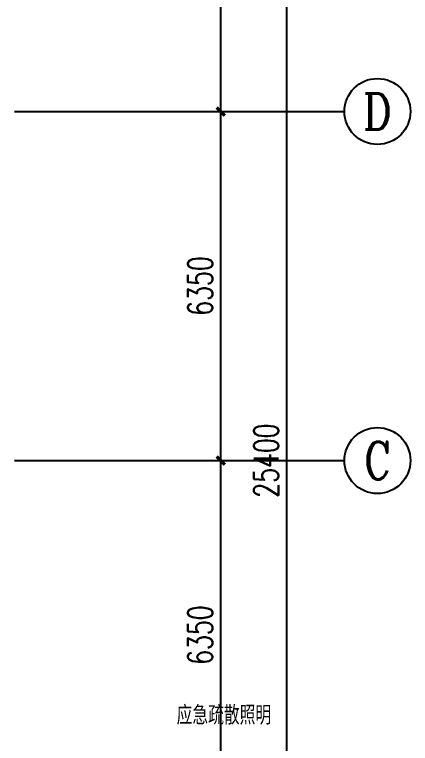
# Model space of a CAD drawing. Extents: x 12152 to 491505, y 111028 to 412681.
# Drawn here: x 99620 to 106820, y 196148 to 209407 of the extents above; entities that cross this region are included whole.
import ezdxf
from ezdxf.enums import TextEntityAlignment as Align

# ---------------------------------------------------------------- set-up
doc = ezdxf.new("R2010")
doc.units = 0
doc.header["$LTSCALE"] = 1000
doc.header["$MEASUREMENT"] = 0
doc.linetypes.add('DASHEDX2', pattern=[38.1, 25.4, -12.7])
for name, color, linetype in [('AXIS', 3, 'Continuous'), ('AXIS_TEXT', 7, 'Continuous'), ('M', 7, 'Continuous')]:
    doc.layers.add(name, color=color, linetype=linetype)
doc.styles.add('-宋体', font='', dxfattribs={"width": 0.75})
doc.styles.add('_TCH_AXIS', font='COMPLEX', dxfattribs={"bigfont": 'GBCBIG'})
doc.styles.add('_TCH_DIM_T3', font='SIMPLEX', dxfattribs={"width": 0.705882, "bigfont": 'GBCBIG'})
doc.styles.add('COMPLEX', font='COMPLEX')
doc.styles.get('-宋体').set_extended_font_data('SimSun')
doc.dimstyles.new('_TCH_ARCH&&150', dxfattribs={"dimtxt": 446.25, "dimasz": 150, "dimexe": 375, "dimexo": 450, "dimgap": 150, "dimtad": 1, "dimdec": 0, "dimzin": 0, "dimdsep": 46, "dimtxsty": '_TCH_DIM_T3', "dimblk": 'ARCHTICK', "dimcen": 0.09, "dimclrt": 7, "dimazin": 2, "dimtfac": 1, "dimtdec": 0, "dimtix": 1, "dimtmove": 2, "dimatfit": 3, "dimfxl": 1, "dimtolj": 1, "dimtzin": 0, "dimarcsym": 0})

# ---------------------------------------------------------------- blocks, each defined once
blk = doc.blocks.new('_ArchTick')
at = {"color": 0, "linetype": 'ByBlock', "const_width": 0.4}
blk.add_lwpolyline([(-0.5, -0.5), (0.5, 0.5)], dxfattribs=at)
blk = doc.blocks.new('*D18')
at = {"layer": 'AXIS', "color": 0, "lineweight": -2, "transparency": 16777216}
for p, q in [((100070, 201294), (103745, 201294)), ((103370, 194944), (103370, 201294)), ((100070, 194944), (103745, 194944))]:
    blk.add_line(p, q, dxfattribs=at)
at = {"layer": 'Defpoints', "color": 0, "transparency": 16777216}
for p in [(99620, 201294), (103370, 201294), (99620, 194944)]:
    blk.add_point(p, dxfattribs=at)
at = {"layer": 'AXIS', "color": 0, "lineweight": -2, "transparency": 16777216, "xscale": 150, "yscale": 150, "zscale": 150}
for p, rotation in [((103370, 201294), 90), ((103370, 194944), 270)]:
    blk.add_blockref('_ArchTick', p, dxfattribs=dict(at, rotation=rotation))
at = {"layer": 'AXIS', "color": 7, "transparency": 16777216, "insert": (102997, 198119), "char_height": 446.2, "attachment_point": 5, "rotation": 90, "style": '_TCH_DIM_T3'}
blk.add_mtext('\\A1;6350', dxfattribs=at)
blk = doc.blocks.new('*D19')
at = {"layer": 'AXIS', "color": 0, "lineweight": -2, "transparency": 16777216}
for p, q in [((100070, 207644), (103745, 207644)), ((103370, 201294), (103370, 207644)), ((100070, 201294), (103745, 201294))]:
    blk.add_line(p, q, dxfattribs=at)
at = {"layer": 'Defpoints', "color": 0, "transparency": 16777216}
for p in [(99620, 207644), (103370, 207644), (99620, 201294)]:
    blk.add_point(p, dxfattribs=at)
at = {"layer": 'AXIS', "color": 0, "lineweight": -2, "transparency": 16777216, "xscale": 150, "yscale": 150, "zscale": 150}
for p, rotation in [((103370, 207644), 90), ((103370, 201294), 270)]:
    blk.add_blockref('_ArchTick', p, dxfattribs=dict(at, rotation=rotation))
at = {"layer": 'AXIS', "color": 7, "transparency": 16777216, "insert": (102997, 204469), "char_height": 446.2, "attachment_point": 5, "rotation": 90, "style": '_TCH_DIM_T3'}
blk.add_mtext('\\A1;6350', dxfattribs=at)
blk = doc.blocks.new('*D20')
at = {"layer": 'AXIS', "color": 0, "lineweight": -2, "transparency": 16777216}
for p, q in [((100070, 213994), (103745, 213994)), ((103370, 207644), (103370, 213994)), ((100070, 207644), (103745, 207644))]:
    blk.add_line(p, q, dxfattribs=at)
at = {"layer": 'Defpoints', "color": 0, "transparency": 16777216}
for p in [(99620, 213994), (103370, 213994), (99620, 207644)]:
    blk.add_point(p, dxfattribs=at)
at = {"layer": 'AXIS', "color": 0, "lineweight": -2, "transparency": 16777216, "xscale": 150, "yscale": 150, "zscale": 150}
for p, rotation in [((103370, 213994), 90), ((103370, 207644), 270)]:
    blk.add_blockref('_ArchTick', p, dxfattribs=dict(at, rotation=rotation))
at = {"layer": 'AXIS', "color": 7, "transparency": 16777216, "insert": (102997, 210819), "char_height": 446.2, "attachment_point": 5, "rotation": 90, "style": '_TCH_DIM_T3'}
blk.add_mtext('\\A1;6350', dxfattribs=at)
blk = doc.blocks.new('*D21')
at = {"layer": 'AXIS', "color": 0, "lineweight": -2, "transparency": 16777216}
for p, q in [((100070, 213994), (104945, 213994)), ((104570, 188594), (104570, 213994)), ((100070, 188594), (104945, 188594))]:
    blk.add_line(p, q, dxfattribs=at)
at = {"layer": 'Defpoints', "color": 0, "transparency": 16777216}
for p in [(99620, 213994), (104570, 213994), (99620, 188594)]:
    blk.add_point(p, dxfattribs=at)
at = {"layer": 'AXIS', "color": 0, "lineweight": -2, "transparency": 16777216, "xscale": 150, "yscale": 150, "zscale": 150}
for p, rotation in [((104570, 213994), 90), ((104570, 188594), 270)]:
    blk.add_blockref('_ArchTick', p, dxfattribs=dict(at, rotation=rotation))
at = {"layer": 'AXIS', "color": 7, "transparency": 16777216, "insert": (104197, 201294), "char_height": 446.2, "attachment_point": 5, "rotation": 90, "style": '_TCH_DIM_T3'}
blk.add_mtext('\\A1;25400', dxfattribs=at)
blk = doc.blocks.new('_AXISO')
blk.add_circle((0, 0), 0.5)
at = {"layer": 'AXIS_TEXT', "style": 'COMPLEX', "width": 1.041667}
blk.add_attdef('A', text='', height=0.56, dxfattribs=at).set_placement((-0.25, -0.28), (0.25, -0.28), align=Align.FIT)

msp = doc.modelspace()

# ---------------------------------------------------------------- linework, layer by layer
at = {"layer": 'AXIS', "color": 0}
for p, q in [((99619.8, 207644.2), (105619.8, 207644.2)), ((99619.8, 201294.2), (105619.8, 201294.2))]:
    msp.add_line(p, q, dxfattribs=at)

# ---------------------------------------------------------------- block references
ref = msp.add_blockref('_AXISO', (106219.8, 207644.2), dxfattribs=dict(at, xscale=1200, yscale=1200, zscale=1200))
ref.add_attrib('A', 'D', dxfattribs={"layer": 'AXIS_TEXT', "color": 0, "height": 652.9, "style": '_TCH_AXIS'}).set_placement((105955.6, 207317.7), (106484.1, 207317.7), align=Align.FIT)
ref = msp.add_blockref('_AXISO', (106219.8, 201294.2), dxfattribs=dict(at, xscale=1200, yscale=1200, zscale=1200))
ref.add_attrib('A', 'C', dxfattribs={"layer": 'AXIS_TEXT', "color": 0, "height": 683.5, "style": '_TCH_AXIS'}).set_placement((105975.7, 200952.4), (106464, 200952.4), align=Align.FIT)

# ---------------------------------------------------------------- texts
at = {"layer": 'M', "color": 0, "linetype": 'DASHEDX2', "style": '-宋体', "width": 0.7}
msp.add_text('应急疏散照明', height=300, dxfattribs=at).set_placement((102567.9, 196523.7, 5472))

# ---------------------------------------------------------------- dimensions: what is measured, and where the dimension line sits
at = {"layer": 'AXIS', "color": 0}
for p1, p2, distance, picture, middle in [((99619.8, 207644.2), (99619.8, 213994.2), -3750, '*D20', (102996.7, 210819.2)), ((99619.8, 188594.2), (99619.8, 213994.2), -4950, '*D21', (104196.7, 201294.2)), ((99619.8, 201294.2), (99619.8, 207644.2), -3750, '*D19', (102996.7, 204469.2)), ((99619.8, 194944.2), (99619.8, 201294.2), -3750, '*D18', (102996.7, 198119.2))]:
    dim = msp.add_aligned_dim(p1=p1, p2=p2, distance=distance, dimstyle='_TCH_ARCH&&150', dxfattribs=at)
    dim.commit()
    dim.dimension.update_dxf_attribs({"geometry": picture, "text_midpoint": middle})

doc.saveas('drawing.dxf')
